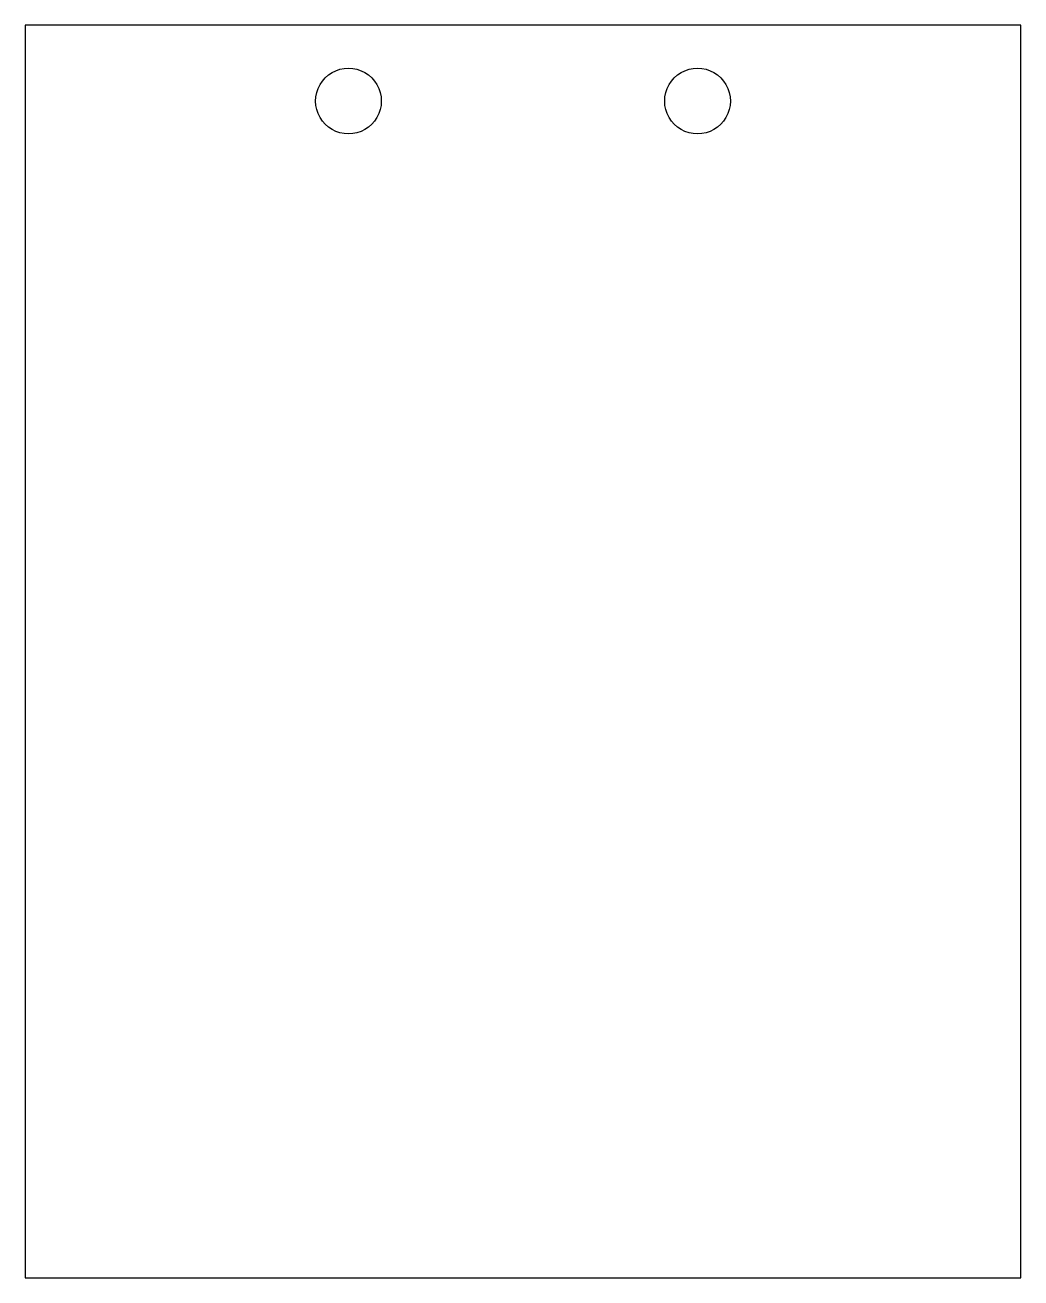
# Model space of a CAD drawing. Header units: metres. Extents: x 1 to 49.5, y 57.5 to 118.5.
import ezdxf

# ---------------------------------------------------------------- set-up
doc = ezdxf.new("R2010")
doc.units = ezdxf.units.M

msp = doc.modelspace()

# ---------------------------------------------------------------- linework, layer by layer
for p, q in [((49.5, 118.5), (1, 118.5)), ((1, 118.5), (1, 57.5)), ((49.5, 57.5), (49.5, 118.5)), ((15.4806, 115.774), (15.6186, 115.931)), ((15.6186, 115.931), (15.776, 116.069)), ((15.776, 116.069), (15.95, 116.186)), ((15.95, 116.186), (16.1377, 116.278)), ((16.1377, 116.278), (16.3359, 116.345)), ((16.3359, 116.345), (16.5412, 116.386)), ((16.5412, 116.386), (16.75, 116.4)), ((16.75, 116.4), (16.9588, 116.386)), ((16.9588, 116.386), (17.1641, 116.345)), ((17.1641, 116.345), (17.3623, 116.278)), ((17.3623, 116.278), (17.55, 116.186)), ((17.55, 116.186), (17.724, 116.069)), ((17.724, 116.069), (17.8814, 115.931)), ((17.8814, 115.931), (18.0194, 115.774)), ((32.4806, 115.774), (32.6186, 115.931)), ((32.6186, 115.931), (32.776, 116.069)), ((32.776, 116.069), (32.95, 116.186)), ((32.95, 116.186), (33.1377, 116.278)), ((33.1377, 116.278), (33.3359, 116.345)), ((33.3359, 116.345), (33.5412, 116.386)), ((33.5412, 116.386), (33.75, 116.4)), ((33.75, 116.4), (33.9588, 116.386)), ((33.9588, 116.386), (34.1641, 116.345)), ((34.1641, 116.345), (34.3623, 116.278)), ((34.3623, 116.278), (34.55, 116.186)), ((34.55, 116.186), (34.724, 116.069)), ((34.724, 116.069), (34.8814, 115.931)), ((34.8814, 115.931), (35.0194, 115.774)), ((15.2045, 115.214), (15.2718, 115.412)), ((15.2718, 115.412), (15.3643, 115.6)), ((15.3643, 115.6), (15.4806, 115.774)), ((18.0194, 115.774), (18.1356, 115.6)), ((18.1356, 115.6), (18.2282, 115.412)), ((18.2282, 115.412), (18.2955, 115.214)), ((32.2045, 115.214), (32.2718, 115.412)), ((32.2718, 115.412), (32.3643, 115.6)), ((32.3643, 115.6), (32.4806, 115.774)), ((35.0194, 115.774), (35.1356, 115.6)), ((35.1356, 115.6), (35.2282, 115.412)), ((35.2282, 115.412), (35.2955, 115.214)), ((15.15, 114.8), (15.1637, 115.009)), ((15.1637, 114.591), (15.15, 114.8)), ((15.1637, 115.009), (15.2045, 115.214)), ((18.2955, 115.214), (18.3363, 115.009)), ((18.3363, 115.009), (18.35, 114.8)), ((18.35, 114.8), (18.3363, 114.591)), ((32.15, 114.8), (32.1637, 115.009)), ((32.1637, 114.591), (32.15, 114.8)), ((32.1637, 115.009), (32.2045, 115.214)), ((35.2955, 115.214), (35.3363, 115.009)), ((35.3363, 115.009), (35.35, 114.8)), ((35.35, 114.8), (35.3363, 114.591)), ((15.2045, 114.386), (15.1637, 114.591)), ((15.2718, 114.188), (15.2045, 114.386)), ((15.3643, 114), (15.2718, 114.188)), ((18.2282, 114.188), (18.1356, 114)), ((18.2955, 114.386), (18.2282, 114.188)), ((18.3363, 114.591), (18.2955, 114.386)), ((32.2045, 114.386), (32.1637, 114.591)), ((32.2718, 114.188), (32.2045, 114.386)), ((32.3643, 114), (32.2718, 114.188)), ((35.2282, 114.188), (35.1356, 114)), ((35.2955, 114.386), (35.2282, 114.188)), ((35.3363, 114.591), (35.2955, 114.386)), ((15.4806, 113.826), (15.3643, 114)), ((15.6186, 113.669), (15.4806, 113.826)), ((15.776, 113.531), (15.6186, 113.669)), ((15.95, 113.414), (15.776, 113.531)), ((17.724, 113.531), (17.55, 113.414)), ((17.8814, 113.669), (17.724, 113.531)), ((18.0194, 113.826), (17.8814, 113.669)), ((18.1356, 114), (18.0194, 113.826)), ((32.4806, 113.826), (32.3643, 114)), ((32.6186, 113.669), (32.4806, 113.826)), ((32.776, 113.531), (32.6186, 113.669)), ((32.95, 113.414), (32.776, 113.531)), ((34.724, 113.531), (34.55, 113.414)), ((34.8814, 113.669), (34.724, 113.531)), ((35.0194, 113.826), (34.8814, 113.669)), ((35.1356, 114), (35.0194, 113.826)), ((16.1377, 113.322), (15.95, 113.414)), ((16.3359, 113.255), (16.1377, 113.322)), ((16.5412, 113.214), (16.3359, 113.255)), ((16.75, 113.2), (16.5412, 113.214)), ((16.9588, 113.214), (16.75, 113.2)), ((17.1641, 113.255), (16.9588, 113.214)), ((17.3623, 113.322), (17.1641, 113.255)), ((17.55, 113.414), (17.3623, 113.322)), ((33.1377, 113.322), (32.95, 113.414)), ((33.3359, 113.255), (33.1377, 113.322)), ((33.5412, 113.214), (33.3359, 113.255)), ((33.75, 113.2), (33.5412, 113.214)), ((33.9588, 113.214), (33.75, 113.2)), ((34.1641, 113.255), (33.9588, 113.214)), ((34.3623, 113.322), (34.1641, 113.255)), ((34.55, 113.414), (34.3623, 113.322)), ((1, 57.5), (49.5, 57.5))]:
    msp.add_line(p, q)

doc.saveas('drawing.dxf')
